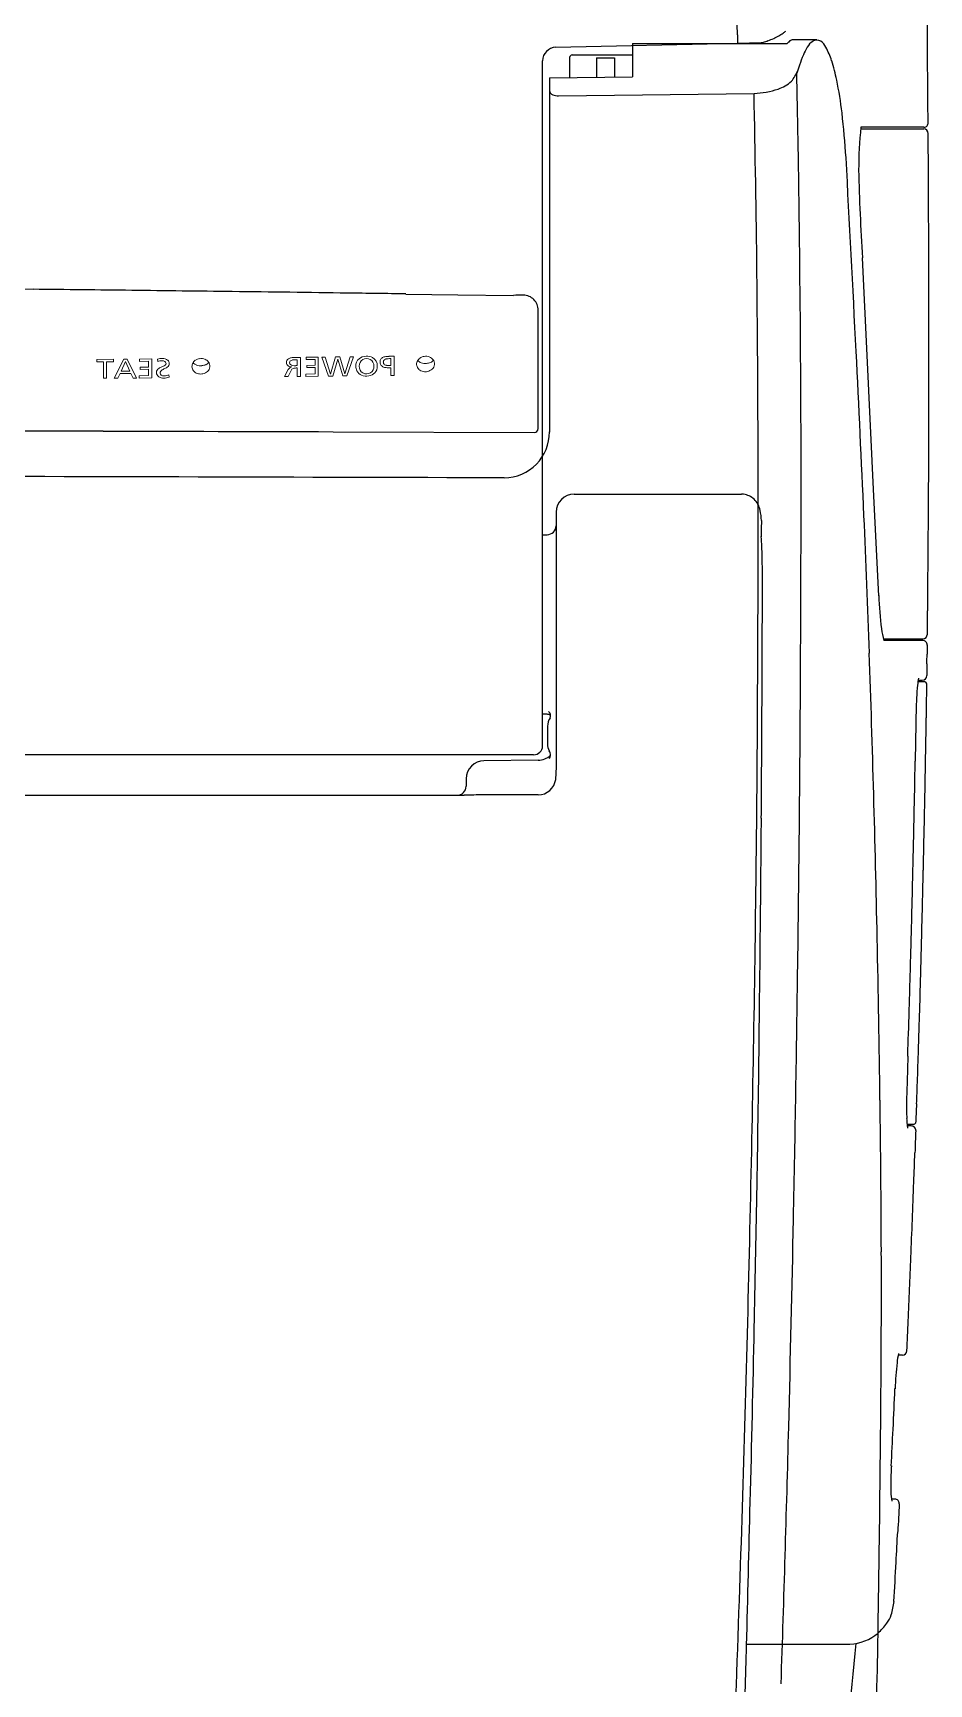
# Model space of a CAD drawing. Header units: centimetres. Extents: x -586 to 10005, y 1793 to 5385.
# Drawn here: x -499.55 to -489.58, y 3939.05 to 3957.41 of the extents above; entities that cross this region are included whole.
import ezdxf

# ---------------------------------------------------------------- set-up
doc = ezdxf.new("R2010")
doc.units = ezdxf.units.CM
doc.header["$MEASUREMENT"] = 0
doc.layers.add('Furnitures', color=7, linetype='Continuous')
doc.layers.add('Toilets_Details', color=8, linetype='Continuous')

msp = doc.modelspace()

# ---------------------------------------------------------------- linework, layer by layer
at = {"layer": 'Furnitures'}
for centre, radius, start, end in [((-869.309, 3954.015), 379.723, 0.47092, 0.84607), ((-1021.138, 3941.821), 529.655, 1.68442, 1.88771), ((-491.451, 3957.403), 0.0984, 271.2871, 286.3512), ((-492.789, 3961.27), 4.19, 289.022, 289.7304), ((-491.642, 3958.091), 0.811, 289.2598, 294.1215), ((-491.533, 3957.846), 0.543, 294.2085, 300.9323), ((-491.791, 3958.259), 1.03, 301.4654, 304.5828), ((-490.628, 3956.786), 0.736, 134.4862, 136.2318), ((-491.049, 3957.217), 0.133, 124.9148, 135.158), ((-491.096, 3957.288), 0.0477, 101.7104, 127.906), ((-491.098, 3957.288), 0.0473, 75.568, 99.6633), ((-490.773, 3957.163), 0.187, 123.7651, 151.3493), ((-490.832, 3957.254), 0.079, 54.9, 124.6042), ((-490.896, 3957.168), 0.187, 26.92, 53.9868), ((-493.73, 3957.102), 0.15, 91.2461, 180.0148), ((-493.55, 3957.137), 0.03, 90, 180), ((-489.213, 3956.425), 1.917, 157.2373, 160.8929), ((-490.522, 3956.988), 0.492, 147.4759, 158.7197), ((-491.511, 3956.827), 0.889, 18.1011, 28.5717), ((-492.86, 3956.417), 2.299, 11.8023, 17.3487), ((-1691.638, 3946.907), 1202.082, 0.45318, 0.487541), ((-491.485, 3957.172), 0.476, 321.252, 338.2137), ((-699.213, 3952.461), 208.208, 1.13464, 1.23923), ((-493.761, 3956.773), 0.0441, 185.1576, 223.2047), ((-493.731, 3956.809), 0.0914, 226.8246, 246.5777), ((-493.706, 3956.875), 0.162, 247.8064, 271.0647), ((-491.56, 3957.697), 0.958, 271.8516, 288.289), ((-742.743, 3951.643), 251.266, 0.70811, 1.16229), ((-491.413, 3957.213), 0.452, 289.8986, 311.4161), ((-495.548, 3955.903), 5.036, 7.0788, 11.2785), ((-696.469, 3952.523), 205.463, 1.07675, 1.13254), ((-503.284, 3955.134), 12.809, 3.985, 6.2283), ((-694.406, 3952.562), 203.4, 0.87356, 1.07665), ((-485.738, 3955.871), 4.628, 173.8794, 179.8178), ((-489.642, 3956.294), 0.05, 0.3619, 89.8869), ((-489.639, 3956.411), 0.0465, 269.581, 4.7368), ((-892.276, 3953.7), 402.692, 0.29451, 0.36918), ((-1378.468, 3908.539), 889.231, 2.921921, 3.06106), ((-463.129, 3956.571), 27.246, 181.4413, 183.4951), ((-785.219, 3951.692), 294.216, 0.33059, 0.77347), ((-895.006, 3953.682), 405.422, 0.1318, 0.29503), ((-717.824, 3952.236), 226.341, 0.05603, 0.636), ((-513.031, 2712.828), 1241.805, 89.377808, 89.464528), ((-513.86, 2634.549), 1320.089, 89.331085, 89.378703), ((-511.812, 2810.727), 1143.899, 89.274604, 89.330653), ((-511.527, 2835.456), 1119.169, 89.207623, 89.273169), ((-521.078, 2134.268), 1820.422, 89.191767, 89.212232), ((-889.315, 3953.701), 399.731, 0.02706, 0.13093), ((-494.13, 3953.912), 0.584, 86.509, 97.2283), ((-494.095, 3954.329), 0.166, 359.5125, 89.5702), ((-783.435, 3939.111), 293.413, 2.52577, 2.88286), ((-777.635, 3953.751), 288.051, 359.84151, 0.02765), ((-814.295, 3952.323), 323.289, 359.67286, 0.18899), ((-511.91, -1300.643), 5253.64, 89.856636, 89.890026), ((-514.618, -2321.593), 6274.593, 89.8319137, 89.8552393), ((-494.309, 3952.967), 0.504, 270.4409, 0.7229), ((-493.974, 3953.012), 0.045, 270.2781, 358.1255), ((-731.553, 3953.682), 241.969, 359.64967, 359.82759), ((-520.502, -5017.514), 8970.015, 89.8326715, 89.8761747), ((-840.896, 3952.129), 349.413, 359.60019, 0.05383), ((-493.53, 3952.082), 0.2, 89.9415, 179.8749), ((-491.655, 3952.158), 0.124, 85.1545, 96.59), ((-491.678, 3952.066), 0.218, 46.7778, 81.1248), ((-491.686, 3952.061), 0.228, 10.2624, 46.2754), ((-730.078, 3953.675), 240.494, 359.51133, 359.64927), ((-493.83, 3951.931), 0.1, 270.3958, 0), ((-491.988, 3951.977), 0.541, 1.3796, 13.271), ((-678.52, 3943.864), 188.391, 2.0225, 2.48751), ((-490.299, 3951.862), 1.151, 178.2411, 182.6675), ((-496.952, 3951.448), 5.515, 1.4373, 3.751), ((-512.399, 3951.222), 20.964, 0.1639, 0.9959), ((-732.266, 3953.693), 242.682, 359.44032, 359.51149), ((-928.287, 3952.029), 436.852, 359.81868, 359.90202), ((-735.417, 3953.723), 245.834, 359.3617, 359.44044), ((-484.538, 3951.415), 5.611, 182.6781, 186.4526), ((-739.995, 3953.773), 250.412, 359.3022, 359.36193), ((-962.718, 3952.154), 471.283, 359.68248, 359.81663), ((-489.193, 3950.918), 0.93, 188.2644, 196.4518), ((-489.653, 3950.604), 0.0499, 359.1205, 90.0184), ((-489.652, 3950.724), 0.05, 270.1363, 359.2911), ((-899.317, 3952.474), 408.311, 359.23744, 359.71976), ((-691.639, 3943.408), 201.517, 1.57369, 2.02064), ((-689.495, 3953.117), 199.907, 359.2192, 359.25054), ((-398.858, 3949.159), 90.757, 179.22091, 179.30279), ((-486.582, 3949.837), 3.145, 174.1464, 179.3699), ((-489.199, 3950.115), 0.514, 166.3498, 175.2995), ((-489.658, 3950.264), 0.05, 270.1796, 359.1961), ((-489.63, 3950.174), 0.0204, 11.3627, 90.2038), ((-762.961, 3954.163), 273.383, 359.08414, 359.15563), ((-489.682, 3950.161), 0.0739, 357.157, 13.2887), ((-490.043, 3950.144), 0.435, 358.7107, 1.7768), ((-493.831, 3949.729), 0.104, 68.3846, 89.129), ((-493.675, 3949.702), 0.15, 144.1501, 180.4052), ((-493.85, 3949.817), 0.0594, 332.7834, 51.1914), ((-345.942, 3947.086), 143.812, 178.89032, 179.11347), ((-732.891, 3953.696), 243.309, 358.99331, 359.08073), ((-840.874, 3952.121), 349.392, 359.34193, 359.60153), ((-977.511, 3952.23), 486.076, 359.58129, 359.68328), ((-493.98, 3949.482), 0.1, 270.152, 359.8062), ((-493.93, 3949.522), 0.2, 270.6648, 312.7844), ((-493.672, 3949.502), 0.153, 180.1397, 209.1794), ((-494.022, 3949.328), 0.238, 19.0519, 24.835), ((-493.871, 3949.381), 0.0784, 328.1852, 18.0615), ((-733.15, 3953.701), 243.568, 358.85931, 358.99332), ((-494.529, 3949.115), 0.201, 90.8292, 179.8804), ((-753.005, 3954.103), 263.312, 358.79236, 358.95735), ((-494.83, 3949.032), 0.1, 270.0004, 0.3312), ((-493.929, 3949.133), 0.196, 269.6568, 352.7234), ((-494.48, 3941.742), 7.195, 90.4544, 92.1722), ((-720.685, 3942.575), 230.575, 1.18523, 1.58236), ((-733.528, 3953.708), 243.946, 358.68277, 358.85934), ((-948.269, 3952.004), 456.834, 359.43912, 359.58272), ((-707.972, 3953.176), 218.269, 358.62565, 358.78649), ((-848.349, 3952.243), 356.868, 358.69183, 359.33603), ((-733.956, 3953.718), 244.374, 358.52822, 358.68282), ((-684.765, 3952.632), 195.056, 358.52476, 358.62176), ((-920.071, 3951.718), 428.634, 359.26089, 359.44049), ((-702.338, 3953.084), 212.635, 358.45582, 358.52493), ((-735.758, 3942.222), 245.652, 0.77426, 1.19484), ((-733.958, 3953.93), 244.266, 358.40415, 358.45734), ((-734.33, 3953.727), 244.749, 358.3948, 358.52826), ((-903.161, 3952.545), 412.155, 358.84254, 359.23472), ((-777.93, 3955.149), 288.255, 358.34554, 358.4053), ((-857.066, 3957.422), 367.424, 358.2998, 358.34759), ((-734.645, 3953.736), 245.064, 358.29127, 358.39482), ((-987.974, 3961.289), 498.389, 358.27264, 358.30195), ((-734.883, 3953.743), 245.302, 358.21611, 358.29129), ((-1207.325, 3967.885), 717.838, 358.255406, 358.274114), ((-886.417, 3951.271), 394.978, 359.01564, 359.26272), ((-735.087, 3953.749), 245.506, 358.12947, 358.21612), ((-735.282, 3953.756), 245.7, 358.0741, 358.12948), ((-669.057, 3943.194), 178.945, 0.21145, 0.75159), ((-480.904, 3945.362), 8.931, 178.2406, 178.9673), ((-487.148, 3945.483), 2.686, 179.1534, 181.2403), ((-487.221, 3945.441), 2.612, 180.3523, 182.3035), ((-488.529, 3945.387), 1.304, 182.2237, 184.5253), ((-489.986, 3945.336), 0.26, 354.8347, 358.6618), ((-489.323, 3945.326), 0.507, 184.8236, 190.9601), ((-489.781, 3945.204), 0.05, 358.0099, 90.1881), ((-489.75, 3945.295), 0.0205, 270.3898, 331.6505), ((-466.102, 3944.236), 23.649, 177.6572, 178.2565), ((-489.758, 3945.299), 0.0299, 332.3092, 354.4418), ((-490.031, 3945.335), 0.305, 352.6147, 355.7932), ((-731.027, 3953.584), 241.441, 357.8739, 357.95185), ((-737.389, 3953.814), 247.807, 357.6827, 357.87545), ((-869.41, 3950.991), 377.968, 358.79039, 359.01381), ((-890.161, 3952.27), 399.152, 358.5117, 358.84425), ((-850.792, 3952.278), 359.311, 358.03815, 358.69519), ((-635.2, 3943.379), 145.087, 359.63607, 0.18772), ((-719.496, 3953.1), 229.9, 357.50392, 357.68018), ((-1084.051, 3955.665), 592.66, 358.588655, 358.776672), ((-1675.328, 3994.839), 1186.643, 357.484231, 357.500442), ((-489.879, 3942.754), 0.05, 270, 357.4346), ((-486.856, 3942.237), 3.106, 172.8951, 175.5311), ((-488.797, 3942.486), 1.15, 168.1659, 173.2719), ((-671.783, 3943.586), 181.67, 359.40922, 359.64401), ((-482.168, 3941.941), 7.803, 176.0485, 177.1295), ((-754.602, 3954.523), 264.921, 357.26502, 357.36247), ((-885.968, 3952.159), 394.958, 358.09757, 358.5121), ((-771.176, 3955.35), 281.515, 357.17423, 357.2578), ((-735.692, 3944.204), 245.582, 359.23786, 359.41877), ((-479.141, 3940.988), 10.872, 177.4469, 177.9711), ((-486.561, 3941.277), 3.447, 178.4197, 180.2), ((-487.279, 3941.244), 2.729, 179.5605, 181.2099), ((-489.332, 3941.187), 0.675, 180.0418, 189.2089), ((-489.964, 3941.054), 0.05, 357.0378, 90.2521), ((-2256.412, 3984.469), 1765.374, 358.539566, 358.591261), ((-870.837, 3945.933), 380.739, 359.13775, 359.24826), ((-430.923, 3937.789), 59.081, 176.83391, 177.1354), ((-691.675, 3951.434), 202.027, 356.86954, 356.96598), ((-870.746, 3961.214), 381.365, 356.80581, 356.8716), ((-1383.504, 3953.51), 893.462, 359.088895, 359.146662), ((-856.753, 3952.503), 365.276, 357.35844, 358.03483), ((-490.386, 3939.954), 0.407, 325.4253, 339.9998), ((-490.698, 3940.036), 0.729, 342.3994, 354.3963), ((-490.739, 3940.24), 0.86, 313.167, 323.1234), ((-717.621, 3946.061), 226.106, 358.06962, 358.33098), ((-423.315, 3933.016), 67.396, 174.48086, 176.03146), ((-490.482, 3940.004), 0.513, 272.0236, 310.2628), ((-584.987, 3941.501), 94.857, 357.73572, 358.67217)]:
    msp.add_arc(centre, radius, start, end, dxfattribs=at)
at = {"layer": 'Furnitures', "lineweight": 0}
for centre, radius, start, end in [((-498.104, 3953.593), 0.199, 91.5716, 106.8533), ((-498.114, 3953.622), 0.17, 76.7922, 88.4419), ((-498.097, 3953.714), 0.0759, 50.7841, 73.558), ((-498.081, 3953.734), 0.0504, 359.9852, 49.8958), ((-497.688, 3953.694), 0.0936, 124.927, 155.4986), ((-497.678, 3953.678), 0.112, 98.4949, 124.3734), ((-497.677, 3953.679), 0.111, 66.9214, 98.9726), ((-497.669, 3953.696), 0.0925, 40.0392, 67.8047), ((-496.653, 3953.743), 0.0759, 160.9439, 177.5629), ((-496.685, 3953.75), 0.0441, 119.891, 156.3106), ((-496.657, 3953.699), 0.102, 100.0314, 119.0883), ((-496.652, 3953.72), 0.0546, 101.3765, 126.8862), ((-496.622, 3953.431), 0.372, 91.7666, 98.1576), ((-496.621, 3953.482), 0.295, 90.6735, 98.1331), ((-495.847, 3953.707), 0.11, 132.4948, 180.8737), ((-495.845, 3953.697), 0.118, 89.3125, 129.9439), ((-495.837, 3953.71), 0.0812, 357.7352, 184.0124), ((-495.837, 3953.667), 0.149, 63.0795, 92.4642), ((-495.822, 3953.71), 0.104, 357.996, 59.9692), ((-495.589, 3953.747), 0.0981, 166.2797, 178.5251), ((-495.637, 3953.756), 0.0497, 128.8521, 163.7974), ((-495.618, 3953.728), 0.084, 102.1455, 126.493), ((-495.622, 3953.753), 0.0288, 119.6572, 153.9886), ((-495.609, 3953.732), 0.0544, 105.6838, 121.042), ((-495.589, 3953.588), 0.226, 89.6972, 101.9019), ((-495.598, 3953.693), 0.0947, 98.1955, 105.7193), ((-495.586, 3953.614), 0.175, 89.3822, 98.2718), ((-495.189, 3953.719), 0.0936, 124.927, 155.4986), ((-495.203, 3953.824), 0.0848, 219.9261, 252.5271), ((-495.18, 3953.703), 0.112, 98.4949, 124.3734), ((-495.179, 3953.705), 0.111, 66.9214, 98.9726), ((-495.17, 3953.721), 0.0925, 40.0392, 67.8047), ((-495.152, 3953.817), 0.0752, 290.7145, 322.1887), ((-495.157, 3953.73), 0.0761, 355.2148, 41.0775), ((-498.122, 3953.635), 0.0519, 119.5096, 180.8255), ((-498.116, 3953.636), 0.0579, 181.3864, 237.7137), ((-498.105, 3953.623), 0.143, 92.4714, 111.2818), ((-498.068, 3953.563), 0.142, 108.765, 124.2852), ((-498.093, 3953.682), 0.11, 240.3437, 271.3523), ((-498.104, 3953.632), 0.0287, 139.6001, 189.834), ((-498.106, 3953.627), 0.0255, 181.014, 233.1816), ((-498.007, 3953.516), 0.179, 117.7546, 131.2818), ((-498.093, 3953.644), 0.0468, 232.9757, 277.1159), ((-498.151, 3953.812), 0.121, 288.1526, 306.9438), ((-498.108, 3953.713), 0.0526, 60.4301, 94.0506), ((-498.134, 3953.807), 0.139, 288.0172, 305.4357), ((-498.094, 3953.741), 0.143, 272.5798, 293.6695), ((-498.092, 3953.737), 0.0242, 0.7809, 65.661), ((-498.093, 3953.737), 0.0256, 304.8031, 2.027), ((-498.079, 3953.734), 0.0484, 302.9277, 0.3538), ((-497.702, 3953.702), 0.0767, 156.692, 192.3548), ((-497.701, 3953.703), 0.0783, 192.885, 228.6486), ((-497.701, 3953.799), 0.0848, 219.9261, 252.5271), ((-497.688, 3953.715), 0.0957, 227.4673, 259.7708), ((-497.68, 3953.848), 0.139, 250.2148, 275.2386), ((-497.68, 3953.735), 0.117, 257.5551, 280.6298), ((-497.684, 3953.866), 0.156, 276.124, 292.6305), ((-497.678, 3953.725), 0.107, 280.8639, 312.3444), ((-497.65, 3953.792), 0.0752, 290.7145, 322.1887), ((-497.664, 3953.708), 0.0849, 312.811, 353.5521), ((-497.655, 3953.705), 0.0761, 355.2148, 41.0775), ((-496.665, 3953.749), 0.0644, 182.8052, 199.0887), ((-496.687, 3953.745), 0.0425, 204.5005, 230.1821), ((-496.675, 3953.76), 0.0615, 230.5518, 251.2231), ((-496.611, 3953.61), 0.112, 138.5025, 149.4115), ((-496.657, 3953.809), 0.114, 250.3323, 261.5248), ((-496.661, 3953.649), 0.0488, 104.8488, 134.4728), ((-496.668, 3953.746), 0.0254, 133.7875, 184.4351), ((-496.665, 3953.744), 0.0283, 180.6401, 228.4459), ((-496.654, 3953.759), 0.0465, 230.9771, 267.5129), ((-496.584, 3953.611), 0.102, 144.1994, 152.7987), ((-496.64, 3953.649), 0.0346, 115.33, 140.7528), ((-496.63, 3953.884), 0.174, 261.346, 271.6937), ((-496.634, 3953.634), 0.0498, 93.5256, 113.9978), ((-496.615, 3953.426), 0.259, 90.8339, 95.0182), ((-495.768, 3953.718), 0.189, 183.8638, 200.4583), ((-495.86, 3953.694), 0.0944, 206.3827, 249.1081), ((-495.837, 3953.7), 0.0813, 177.1391, 4.6086), ((-495.839, 3953.754), 0.159, 249.6305, 279.3317), ((-495.826, 3953.708), 0.111, 276.5869, 315.954), ((-495.82, 3953.701), 0.102, 316.465, 2.784), ((-495.62, 3953.749), 0.0674, 179.7322, 199.1155), ((-495.635, 3953.746), 0.0518, 201.2191, 233.7173), ((-495.613, 3953.784), 0.0958, 236.7384, 260.5054), ((-495.622, 3953.754), 0.0289, 155.2146, 173.014), ((-495.577, 3953.747), 0.074, 171.6335, 177.7046), ((-495.577, 3953.753), 0.074, 182.2954, 188.3665), ((-495.622, 3953.745), 0.0289, 186.986, 204.7854), ((-495.622, 3953.746), 0.0288, 206.0114, 240.3428), ((-495.611, 3953.767), 0.0528, 240.6412, 263.1834), ((-495.582, 3954.039), 0.352, 262.3711, 269.121), ((-495.592, 3953.863), 0.151, 260.5353, 272.9567), ((-495.204, 3953.727), 0.0767, 156.692, 192.3548), ((-495.203, 3953.729), 0.0783, 192.885, 228.6486), ((-495.19, 3953.74), 0.0957, 227.4673, 259.7708), ((-495.182, 3953.874), 0.139, 250.2148, 275.2386), ((-495.181, 3953.76), 0.117, 257.5551, 280.6298), ((-495.186, 3953.891), 0.156, 276.124, 292.6305), ((-495.18, 3953.751), 0.107, 280.8639, 312.3444), ((-495.166, 3953.734), 0.0849, 312.811, 353.5521), ((-498.091, 3953.754), 0.182, 270.2038, 288.638)]:
    msp.add_arc(centre, radius, start, end, dxfattribs=at)
at = {"layer": 'Toilets_Details'}
for p, q in [((-493.734, 3957.252), (-491.712, 3957.298)), ((-492.88, 3957.295), (-492.88, 3956.923)), ((-492.88, 3957.295), (-491.159, 3957.295)), ((-491.712, 3957.39), (-491.712, 3957.295)), ((-491.712, 3957.298), (-491.448, 3957.304)), ((-490.832, 3957.334), (-491.086, 3957.334)), ((-493.88, 3952.702), (-493.88, 3957.102)), ((-493.58, 3957.137), (-493.58, 3956.914)), ((-493.55, 3957.167), (-492.88, 3957.167)), ((-493.28, 3957.134), (-493.28, 3956.918)), ((-493.28, 3957.134), (-493.08, 3957.134)), ((-493.08, 3957.134), (-493.08, 3956.92)), ((-493.805, 3956.912), (-492.88, 3956.923)), ((-493.805, 3956.912), (-493.805, 3952.973)), ((-491.024, 3957.053), (-491.053, 3956.964)), ((-493.703, 3956.713), (-491.529, 3956.74)), ((-490.342, 3956.344), (-489.642, 3956.344)), ((-489.64, 3956.364), (-490.34, 3956.364)), ((-490.272, 3953.823), (-490.324, 3954.91)), ((-495.4, 3954.508), (-494.824, 3954.5)), ((-494.824, 3954.5), (-494.203, 3954.491)), ((-493.929, 3953.01), (-493.929, 3954.327)), ((-490.196, 3952.261), (-490.272, 3953.823)), ((-496.21, 3952.974), (-493.974, 3952.967)), ((-493.88, 3952.417), (-493.88, 3952.702)), ((-493.88, 3951.746), (-493.88, 3952.417)), ((-493.53, 3952.282), (-491.669, 3952.282)), ((-490.143, 3951.152), (-490.196, 3952.261)), ((-493.73, 3952.082), (-493.73, 3950.506)), ((-491.447, 3951.99), (-491.45, 3951.897)), ((-493.88, 3951.831), (-493.83, 3951.831)), ((-493.88, 3951.106), (-493.88, 3951.746)), ((-493.88, 3949.482), (-493.88, 3951.106)), ((-490.091, 3950.674), (-489.652, 3950.674)), ((-489.653, 3950.654), (-490.085, 3950.654)), ((-493.73, 3950.506), (-493.73, 3949.248)), ((-489.603, 3950.604), (-489.605, 3950.503)), ((-489.63, 3950.194), (-489.706, 3950.194)), ((-489.703, 3950.214), (-489.658, 3950.214)), ((-489.608, 3950.264), (-489.608, 3950.264)), ((-493.829, 3949.833), (-493.88, 3949.833)), ((-493.825, 3949.701), (-493.825, 3949.502)), ((-493.98, 3949.382), (-529.981, 3949.382)), ((-493.928, 3949.322), (-494.532, 3949.316)), ((-493.73, 3949.248), (-493.735, 3949.108)), ((-494.73, 3949.115), (-494.73, 3949.033)), ((-511.98, 3948.932), (-494.752, 3948.932)), ((-493.93, 3948.937), (-494.537, 3948.937)), ((-489.823, 3945.882), (-489.827, 3945.755)), ((-489.819, 3946.031), (-489.823, 3945.882)), ((-489.827, 3945.755), (-489.831, 3945.636)), ((-489.726, 3945.33), (-489.72, 3945.499)), ((-489.827, 3945.274), (-489.75, 3945.274)), ((-489.782, 3945.254), (-489.825, 3945.254)), ((-489.731, 3945.203), (-489.732, 3945.203)), ((-489.879, 3942.704), (-489.925, 3942.704)), ((-489.964, 3941.104), (-490.002, 3941.104)), ((-491.611, 3939.491), (-490.464, 3939.491))]:
    msp.add_line(p, q, dxfattribs=at)
at = {"layer": 'Toilets_Details', "lineweight": 0}
for p, q in [((-498.651, 3953.782), (-498.838, 3953.781)), ((-498.838, 3953.781), (-498.838, 3953.754)), ((-498.651, 3953.782), (-498.651, 3953.755)), ((-498.535, 3953.784), (-498.642, 3953.571)), ((-498.499, 3953.784), (-498.535, 3953.784)), ((-498.394, 3953.573), (-498.499, 3953.784)), ((-498.225, 3953.786), (-498.362, 3953.785)), ((-498.362, 3953.785), (-498.362, 3953.759)), ((-498.225, 3953.786), (-498.225, 3953.575)), ((-498.162, 3953.783), (-498.157, 3953.756)), ((-496.634, 3953.803), (-496.572, 3953.803)), ((-496.625, 3953.777), (-496.608, 3953.777)), ((-496.608, 3953.711), (-496.608, 3953.777)), ((-496.572, 3953.803), (-496.572, 3953.591)), ((-496.374, 3953.806), (-496.51, 3953.804)), ((-496.51, 3953.804), (-496.51, 3953.778)), ((-496.51, 3953.778), (-496.409, 3953.779)), ((-496.409, 3953.779), (-496.409, 3953.715)), ((-496.374, 3953.593), (-496.374, 3953.806)), ((-496.298, 3953.806), (-496.335, 3953.806)), ((-496.335, 3953.806), (-496.259, 3953.595)), ((-496.238, 3953.617), (-496.298, 3953.806)), ((-496.184, 3953.808), (-496.238, 3953.617)), ((-496.214, 3953.595), (-496.157, 3953.785)), ((-496.133, 3953.808), (-496.184, 3953.808)), ((-496.157, 3953.785), (-496.102, 3953.596)), ((-496.079, 3953.62), (-496.133, 3953.808)), ((-496.02, 3953.81), (-496.079, 3953.62)), ((-496.056, 3953.597), (-495.981, 3953.81)), ((-495.981, 3953.81), (-496.02, 3953.81)), ((-495.531, 3953.815), (-495.588, 3953.815)), ((-495.584, 3953.789), (-495.567, 3953.789)), ((-495.567, 3953.789), (-495.567, 3953.713)), ((-495.531, 3953.815), (-495.531, 3953.603)), ((-498.838, 3953.754), (-498.764, 3953.755)), ((-498.764, 3953.57), (-498.764, 3953.755)), ((-498.728, 3953.755), (-498.651, 3953.755)), ((-498.728, 3953.755), (-498.728, 3953.57)), ((-498.577, 3953.624), (-498.602, 3953.571)), ((-498.577, 3953.624), (-498.457, 3953.625)), ((-498.516, 3953.758), (-498.565, 3953.649)), ((-498.468, 3953.65), (-498.565, 3953.649)), ((-498.516, 3953.758), (-498.516, 3953.758)), ((-498.516, 3953.758), (-498.468, 3953.65)), ((-498.457, 3953.625), (-498.432, 3953.573)), ((-498.261, 3953.6), (-498.365, 3953.599)), ((-498.365, 3953.573), (-498.365, 3953.599)), ((-498.362, 3953.759), (-498.261, 3953.76)), ((-498.261, 3953.696), (-498.355, 3953.695)), ((-498.355, 3953.695), (-498.355, 3953.67)), ((-498.355, 3953.67), (-498.261, 3953.671)), ((-498.261, 3953.696), (-498.261, 3953.76)), ((-498.261, 3953.671), (-498.261, 3953.6)), ((-498.037, 3953.61), (-498.033, 3953.582)), ((-496.708, 3953.667), (-496.749, 3953.589)), ((-496.709, 3953.59), (-496.749, 3953.589)), ((-496.675, 3953.658), (-496.709, 3953.59)), ((-496.673, 3953.697), (-496.673, 3953.696)), ((-496.608, 3953.711), (-496.625, 3953.711)), ((-496.618, 3953.685), (-496.608, 3953.685)), ((-496.608, 3953.591), (-496.608, 3953.685)), ((-496.608, 3953.591), (-496.572, 3953.591)), ((-496.409, 3953.619), (-496.513, 3953.618)), ((-496.513, 3953.618), (-496.513, 3953.592)), ((-496.513, 3953.592), (-496.374, 3953.593)), ((-496.409, 3953.715), (-496.503, 3953.714)), ((-496.503, 3953.714), (-496.503, 3953.689)), ((-496.503, 3953.689), (-496.409, 3953.69)), ((-496.409, 3953.69), (-496.409, 3953.619)), ((-496.214, 3953.595), (-496.259, 3953.595)), ((-496.056, 3953.597), (-496.102, 3953.596)), ((-495.567, 3953.687), (-495.588, 3953.687)), ((-495.584, 3953.713), (-495.567, 3953.713)), ((-495.567, 3953.687), (-495.567, 3953.602)), ((-495.531, 3953.603), (-495.567, 3953.602)), ((-498.728, 3953.57), (-498.764, 3953.57)), ((-498.602, 3953.571), (-498.642, 3953.571)), ((-498.432, 3953.573), (-498.394, 3953.573)), ((-498.365, 3953.573), (-498.225, 3953.575))]:
    msp.add_line(p, q, dxfattribs=at)
at = {"layer": 'Toilets_Details'}
for centre, radius, start, end in [((-869.309, 3954.015), 379.723, 0.47092, 0.84607), ((-1021.138, 3941.821), 529.655, 1.68442, 1.88771), ((-491.451, 3957.403), 0.0984, 271.2871, 286.3512), ((-492.789, 3961.27), 4.19, 289.022, 289.7304), ((-491.642, 3958.091), 0.811, 289.2598, 294.1215), ((-491.533, 3957.846), 0.543, 294.2085, 300.9323), ((-491.791, 3958.259), 1.03, 301.4654, 304.5828), ((-491.497, 3957.834), 0.513, 304.4453, 308.6461), ((-490.628, 3956.786), 0.736, 134.4862, 136.2318), ((-491.049, 3957.217), 0.133, 124.9148, 135.158), ((-491.096, 3957.288), 0.0477, 101.7104, 127.906), ((-491.098, 3957.288), 0.0473, 75.568, 99.6633), ((-490.773, 3957.163), 0.187, 123.7651, 151.3493), ((-490.832, 3957.254), 0.079, 54.9, 124.6042), ((-490.896, 3957.168), 0.187, 26.92, 53.9868), ((-493.73, 3957.102), 0.15, 91.2461, 180.0148), ((-493.55, 3957.137), 0.03, 90, 180), ((-489.213, 3956.425), 1.917, 157.2373, 160.8929), ((-490.522, 3956.988), 0.492, 147.4759, 158.7197), ((-491.511, 3956.827), 0.889, 18.1011, 28.5717), ((-492.86, 3956.417), 2.299, 11.8023, 17.3487), ((-1691.638, 3946.907), 1202.082, 0.45318, 0.487541), ((-491.485, 3957.172), 0.476, 321.252, 338.2137), ((-699.213, 3952.461), 208.208, 1.13464, 1.23923), ((-493.761, 3956.773), 0.0441, 185.1576, 223.2047), ((-493.731, 3956.809), 0.0914, 226.8246, 246.5777), ((-493.706, 3956.875), 0.162, 247.8064, 271.0647), ((-491.56, 3957.697), 0.958, 271.8516, 288.289), ((-742.743, 3951.643), 251.266, 0.70811, 1.16229), ((-491.413, 3957.213), 0.452, 289.8986, 311.4161), ((-495.548, 3955.903), 5.036, 7.0788, 11.2785), ((-696.469, 3952.523), 205.463, 1.07675, 1.13254), ((-503.284, 3955.134), 12.809, 3.985, 6.2283), ((-694.406, 3952.562), 203.4, 0.87356, 1.07665), ((-485.738, 3955.871), 4.628, 173.8794, 179.8178), ((-489.642, 3956.294), 0.05, 0.3619, 89.8869), ((-489.639, 3956.411), 0.0465, 269.581, 4.7368), ((-892.276, 3953.7), 402.692, 0.29451, 0.36918), ((-1378.468, 3908.539), 889.231, 2.921921, 3.06106), ((-463.129, 3956.571), 27.246, 181.4413, 183.4951), ((-785.219, 3951.692), 294.216, 0.33059, 0.77347), ((-895.006, 3953.682), 405.422, 0.1318, 0.29503), ((-717.824, 3952.236), 226.341, 0.05603, 0.636), ((-513.86, 2634.549), 1320.089, 89.331085, 89.378703), ((-511.812, 2810.727), 1143.899, 89.274604, 89.330653), ((-511.527, 2835.456), 1119.169, 89.207623, 89.273169), ((-521.078, 2134.268), 1820.422, 89.191767, 89.212232), ((-889.315, 3953.701), 399.731, 0.02706, 0.13093), ((-494.13, 3953.912), 0.584, 86.509, 97.2283), ((-494.095, 3954.329), 0.166, 359.5125, 89.5702), ((-783.435, 3939.111), 293.413, 2.52577, 2.88286), ((-777.635, 3953.751), 288.051, 359.84151, 0.02765), ((-814.295, 3952.323), 323.289, 359.67286, 0.18899), ((-511.91, -1300.643), 5253.64, 89.856636, 89.890026), ((-514.618, -2321.593), 6274.593, 89.8319137, 89.8552393), ((-494.309, 3952.967), 0.504, 270.4409, 0.7229), ((-493.974, 3953.012), 0.045, 270.2781, 358.1255), ((-731.553, 3953.682), 241.969, 359.64967, 359.82759), ((-520.502, -5017.514), 8970.015, 89.8326715, 89.8761747), ((-840.896, 3952.129), 349.413, 359.60019, 0.05383), ((-493.53, 3952.082), 0.2, 89.9415, 179.8749), ((-491.655, 3952.158), 0.124, 85.1545, 96.59), ((-491.678, 3952.066), 0.218, 46.7778, 81.1248), ((-491.686, 3952.061), 0.228, 10.2624, 46.2754), ((-730.078, 3953.675), 240.494, 359.51133, 359.64927), ((-493.83, 3951.931), 0.1, 270.3958, 0), ((-491.988, 3951.977), 0.541, 1.3796, 13.271), ((-678.52, 3943.864), 188.391, 2.0225, 2.48751), ((-490.299, 3951.862), 1.151, 178.2411, 182.6675), ((-496.952, 3951.448), 5.515, 1.4373, 3.751), ((-512.399, 3951.222), 20.964, 0.1639, 0.9959), ((-732.266, 3953.693), 242.682, 359.44032, 359.51149), ((-928.287, 3952.029), 436.852, 359.81868, 359.90202), ((-735.417, 3953.723), 245.834, 359.3617, 359.44044), ((-484.538, 3951.415), 5.611, 182.6781, 186.4526), ((-739.995, 3953.773), 250.412, 359.3022, 359.36193), ((-962.718, 3952.154), 471.283, 359.68248, 359.81663), ((-489.193, 3950.918), 0.93, 188.2644, 196.4518), ((-489.653, 3950.604), 0.0499, 359.1205, 90.0184), ((-489.652, 3950.724), 0.05, 270.1363, 359.2911), ((-899.317, 3952.474), 408.311, 359.23744, 359.71976), ((-691.639, 3943.408), 201.517, 1.57369, 2.02064), ((-689.495, 3953.117), 199.907, 359.2192, 359.25054), ((-398.858, 3949.159), 90.757, 179.22091, 179.30279), ((-486.582, 3949.837), 3.145, 174.1464, 179.3699), ((-489.199, 3950.115), 0.514, 166.3498, 175.2995), ((-489.658, 3950.264), 0.05, 270.1796, 359.1961), ((-489.63, 3950.174), 0.0204, 11.3627, 90.2038), ((-762.961, 3954.163), 273.383, 359.08414, 359.15563), ((-489.682, 3950.161), 0.0739, 357.157, 13.2887), ((-490.043, 3950.144), 0.435, 358.7107, 1.7768), ((-493.831, 3949.729), 0.104, 68.3846, 89.129), ((-493.675, 3949.702), 0.15, 144.1501, 180.4052), ((-493.85, 3949.817), 0.0594, 332.7834, 51.1914), ((-345.942, 3947.086), 143.812, 178.89032, 179.11347), ((-732.891, 3953.696), 243.309, 358.99331, 359.08073), ((-840.874, 3952.121), 349.392, 359.34193, 359.60153), ((-977.511, 3952.23), 486.076, 359.58129, 359.68328), ((-493.98, 3949.482), 0.1, 270.152, 359.8062), ((-493.93, 3949.522), 0.2, 270.6648, 312.7844), ((-493.672, 3949.502), 0.153, 180.1397, 209.1794), ((-494.022, 3949.328), 0.238, 19.0519, 24.835), ((-493.871, 3949.381), 0.0784, 328.1852, 18.0615), ((-733.15, 3953.701), 243.568, 358.85931, 358.99332), ((-494.529, 3949.115), 0.201, 90.8292, 179.8804), ((-753.005, 3954.103), 263.312, 358.79236, 358.95735), ((-494.83, 3949.032), 0.1, 270.0004, 0.3312), ((-493.929, 3949.133), 0.196, 269.6568, 352.7234), ((-494.48, 3941.742), 7.195, 90.4544, 92.1722), ((-720.685, 3942.575), 230.575, 1.18523, 1.58236), ((-733.528, 3953.708), 243.946, 358.68277, 358.85934), ((-948.269, 3952.004), 456.834, 359.43912, 359.58272), ((-707.972, 3953.176), 218.269, 358.62565, 358.78649), ((-848.349, 3952.243), 356.868, 358.69183, 359.33603), ((-733.956, 3953.718), 244.374, 358.52822, 358.68282), ((-684.765, 3952.632), 195.056, 358.52476, 358.62176), ((-920.071, 3951.718), 428.634, 359.26089, 359.44049), ((-702.338, 3953.084), 212.635, 358.45582, 358.52493), ((-735.758, 3942.222), 245.652, 0.77426, 1.19484), ((-733.958, 3953.93), 244.266, 358.40415, 358.45734), ((-734.33, 3953.727), 244.749, 358.3948, 358.52826), ((-903.161, 3952.545), 412.155, 358.84254, 359.23472), ((-777.93, 3955.149), 288.255, 358.34554, 358.4053), ((-857.066, 3957.422), 367.424, 358.2998, 358.34759), ((-734.645, 3953.736), 245.064, 358.29127, 358.39482), ((-987.974, 3961.289), 498.389, 358.27264, 358.30195), ((-734.883, 3953.743), 245.302, 358.21611, 358.29129), ((-1207.325, 3967.885), 717.838, 358.255406, 358.274114), ((-886.417, 3951.271), 394.978, 359.01564, 359.26272), ((-735.087, 3953.749), 245.506, 358.12947, 358.21612), ((-735.282, 3953.756), 245.7, 358.0741, 358.12948), ((-669.057, 3943.194), 178.945, 0.21145, 0.75159), ((-480.904, 3945.362), 8.931, 178.2406, 178.9673), ((-487.148, 3945.483), 2.686, 179.1534, 181.2403), ((-487.221, 3945.441), 2.612, 180.3523, 182.3035), ((-488.529, 3945.387), 1.304, 182.2237, 184.5253), ((-489.986, 3945.336), 0.26, 354.8347, 358.6618), ((-489.323, 3945.326), 0.507, 184.8236, 190.9601), ((-489.781, 3945.204), 0.05, 358.0099, 90.1881), ((-489.75, 3945.295), 0.0205, 270.3898, 331.6505), ((-466.102, 3944.236), 23.649, 177.6572, 178.2565), ((-489.758, 3945.299), 0.0299, 332.3092, 354.4418), ((-490.031, 3945.335), 0.305, 352.6147, 355.7932), ((-731.027, 3953.584), 241.441, 357.8739, 357.95185), ((-737.389, 3953.814), 247.807, 357.6827, 357.87545), ((-869.41, 3950.991), 377.968, 358.79039, 359.01381), ((-890.161, 3952.27), 399.152, 358.5117, 358.84425), ((-850.792, 3952.278), 359.311, 358.03815, 358.69519), ((-635.2, 3943.379), 145.087, 359.63607, 0.18772), ((-719.496, 3953.1), 229.9, 357.50392, 357.68018), ((-1084.051, 3955.665), 592.66, 358.588655, 358.776672), ((-1675.328, 3994.839), 1186.643, 357.484231, 357.500442), ((-489.879, 3942.754), 0.05, 270, 357.4346), ((-486.856, 3942.237), 3.106, 172.8951, 175.5311), ((-488.797, 3942.486), 1.15, 168.1659, 173.2719), ((-671.783, 3943.586), 181.67, 359.40922, 359.64401), ((-482.168, 3941.941), 7.803, 176.0485, 177.1295), ((-754.602, 3954.523), 264.921, 357.26502, 357.36247), ((-885.968, 3952.159), 394.958, 358.09757, 358.5121), ((-771.176, 3955.35), 281.515, 357.17423, 357.2578), ((-735.692, 3944.204), 245.582, 359.23786, 359.41877), ((-479.141, 3940.988), 10.872, 177.4469, 177.9711), ((-486.561, 3941.277), 3.447, 178.4197, 180.2), ((-487.279, 3941.244), 2.729, 179.5605, 181.2099), ((-489.332, 3941.187), 0.675, 180.0418, 189.2089), ((-489.964, 3941.054), 0.05, 357.0378, 90.2521), ((-2256.412, 3984.469), 1765.374, 358.539566, 358.591261), ((-870.837, 3945.933), 380.739, 359.13775, 359.24826), ((-430.923, 3937.789), 59.081, 176.83391, 177.1354), ((-691.675, 3951.434), 202.027, 356.86954, 356.96598), ((-870.746, 3961.214), 381.365, 356.80581, 356.8716), ((-1383.504, 3953.51), 893.462, 359.088895, 359.146662), ((-856.753, 3952.503), 365.276, 357.35844, 358.03483), ((-490.386, 3939.954), 0.407, 325.4253, 339.9998), ((-490.698, 3940.036), 0.729, 342.3994, 354.3963), ((-490.739, 3940.24), 0.86, 313.167, 323.1234), ((-717.621, 3946.061), 226.106, 358.06962, 358.33098), ((-423.315, 3933.016), 67.396, 174.48086, 176.03146), ((-490.482, 3940.004), 0.513, 272.0236, 310.2628), ((-584.987, 3941.501), 94.857, 357.73572, 358.67217)]:
    msp.add_arc(centre, radius, start, end, dxfattribs=at)
at = {"layer": 'Toilets_Details', "lineweight": 0}
for centre, radius, start, end in [((-498.104, 3953.593), 0.199, 91.5716, 106.8533), ((-498.114, 3953.622), 0.17, 76.7922, 88.4419), ((-498.097, 3953.714), 0.0759, 50.7841, 73.558), ((-498.081, 3953.734), 0.0504, 359.9852, 49.8958), ((-497.688, 3953.694), 0.0936, 124.927, 155.4986), ((-497.678, 3953.678), 0.112, 98.4949, 124.3734), ((-497.677, 3953.679), 0.111, 66.9214, 98.9726), ((-497.669, 3953.696), 0.0925, 40.0392, 67.8047), ((-496.653, 3953.743), 0.0759, 160.9439, 177.5629), ((-496.685, 3953.75), 0.0441, 119.891, 156.3106), ((-496.657, 3953.699), 0.102, 100.0314, 119.0883), ((-496.652, 3953.72), 0.0546, 101.3765, 126.8862), ((-496.622, 3953.431), 0.372, 91.7666, 98.1576), ((-496.621, 3953.482), 0.295, 90.6735, 98.1331), ((-495.847, 3953.707), 0.11, 132.4948, 180.8737), ((-495.845, 3953.697), 0.118, 89.3125, 129.9439), ((-495.837, 3953.71), 0.0812, 357.7352, 184.0124), ((-495.837, 3953.667), 0.149, 63.0795, 92.4642), ((-495.822, 3953.71), 0.104, 357.996, 59.9692), ((-495.589, 3953.747), 0.0981, 166.2797, 178.5251), ((-495.637, 3953.756), 0.0497, 128.8521, 163.7974), ((-495.618, 3953.728), 0.084, 102.1455, 126.493), ((-495.622, 3953.753), 0.0288, 119.6572, 153.9886), ((-495.609, 3953.732), 0.0544, 105.6838, 121.042), ((-495.589, 3953.588), 0.226, 89.6972, 101.9019), ((-495.598, 3953.693), 0.0947, 98.1955, 105.7193), ((-495.586, 3953.614), 0.175, 89.3822, 98.2718), ((-495.189, 3953.719), 0.0936, 124.927, 155.4986), ((-495.203, 3953.824), 0.0848, 219.9261, 252.5271), ((-495.18, 3953.703), 0.112, 98.4949, 124.3734), ((-495.179, 3953.705), 0.111, 66.9214, 98.9726), ((-495.17, 3953.721), 0.0925, 40.0392, 67.8047), ((-495.152, 3953.817), 0.0752, 290.7145, 322.1887), ((-495.157, 3953.73), 0.0761, 355.2148, 41.0775), ((-498.122, 3953.635), 0.0519, 119.5096, 180.8255), ((-498.116, 3953.636), 0.0579, 181.3864, 237.7137), ((-498.105, 3953.623), 0.143, 92.4714, 111.2818), ((-498.068, 3953.563), 0.142, 108.765, 124.2852), ((-498.093, 3953.682), 0.11, 240.3437, 271.3523), ((-498.104, 3953.632), 0.0287, 139.6001, 189.834), ((-498.106, 3953.627), 0.0255, 181.014, 233.1816), ((-498.007, 3953.516), 0.179, 117.7546, 131.2818), ((-498.093, 3953.644), 0.0468, 232.9757, 277.1159), ((-498.151, 3953.812), 0.121, 288.1526, 306.9438), ((-498.108, 3953.713), 0.0526, 60.4301, 94.0506), ((-498.134, 3953.807), 0.139, 288.0172, 305.4357), ((-498.094, 3953.741), 0.143, 272.5798, 293.6695), ((-498.092, 3953.737), 0.0242, 0.7809, 65.661), ((-498.093, 3953.737), 0.0256, 304.8031, 2.027), ((-498.079, 3953.734), 0.0484, 302.9277, 0.3538), ((-497.702, 3953.702), 0.0767, 156.692, 192.3548), ((-497.701, 3953.703), 0.0783, 192.885, 228.6486), ((-497.701, 3953.799), 0.0848, 219.9261, 252.5271), ((-497.688, 3953.715), 0.0957, 227.4673, 259.7708), ((-497.68, 3953.848), 0.139, 250.2148, 275.2386), ((-497.68, 3953.735), 0.117, 257.5551, 280.6298), ((-497.684, 3953.866), 0.156, 276.124, 292.6305), ((-497.678, 3953.725), 0.107, 280.8639, 312.3444), ((-497.65, 3953.792), 0.0752, 290.7145, 322.1887), ((-497.664, 3953.708), 0.0849, 312.811, 353.5521), ((-497.655, 3953.705), 0.0761, 355.2148, 41.0775), ((-496.665, 3953.749), 0.0644, 182.8052, 199.0887), ((-496.687, 3953.745), 0.0425, 204.5005, 230.1821), ((-496.675, 3953.76), 0.0615, 230.5518, 251.2231), ((-496.611, 3953.61), 0.112, 138.5025, 149.4115), ((-496.657, 3953.809), 0.114, 250.3323, 261.5248), ((-496.661, 3953.649), 0.0488, 104.8488, 134.4728), ((-496.668, 3953.746), 0.0254, 133.7875, 184.4351), ((-496.665, 3953.744), 0.0283, 180.6401, 228.4459), ((-496.654, 3953.759), 0.0465, 230.9771, 267.5129), ((-496.584, 3953.611), 0.102, 144.1994, 152.7987), ((-496.64, 3953.649), 0.0346, 115.33, 140.7528), ((-496.63, 3953.884), 0.174, 261.346, 271.6937), ((-496.634, 3953.634), 0.0498, 93.5256, 113.9978), ((-496.615, 3953.426), 0.259, 90.8339, 95.0182), ((-495.768, 3953.718), 0.189, 183.8638, 200.4583), ((-495.86, 3953.694), 0.0944, 206.3827, 249.1081), ((-495.837, 3953.7), 0.0813, 177.1391, 4.6086), ((-495.839, 3953.754), 0.159, 249.6305, 279.3317), ((-495.826, 3953.708), 0.111, 276.5869, 315.954), ((-495.82, 3953.701), 0.102, 316.465, 2.784), ((-495.62, 3953.749), 0.0674, 179.7322, 199.1155), ((-495.635, 3953.746), 0.0518, 201.2191, 233.7173), ((-495.613, 3953.784), 0.0958, 236.7384, 260.5054), ((-495.622, 3953.754), 0.0289, 155.2146, 173.014), ((-495.577, 3953.747), 0.074, 171.6335, 177.7046), ((-495.577, 3953.753), 0.074, 182.2954, 188.3665), ((-495.622, 3953.745), 0.0289, 186.986, 204.7854), ((-495.622, 3953.746), 0.0288, 206.0114, 240.3428), ((-495.611, 3953.767), 0.0528, 240.6412, 263.1834), ((-495.582, 3954.039), 0.352, 262.3711, 269.121), ((-495.592, 3953.863), 0.151, 260.5353, 272.9567), ((-495.204, 3953.727), 0.0767, 156.692, 192.3548), ((-495.203, 3953.729), 0.0783, 192.885, 228.6486), ((-495.19, 3953.74), 0.0957, 227.4673, 259.7708), ((-495.182, 3953.874), 0.139, 250.2148, 275.2386), ((-495.181, 3953.76), 0.117, 257.5551, 280.6298), ((-495.186, 3953.891), 0.156, 276.124, 292.6305), ((-495.18, 3953.751), 0.107, 280.8639, 312.3444), ((-495.166, 3953.734), 0.0849, 312.811, 353.5521), ((-498.091, 3953.754), 0.182, 270.2038, 288.638)]:
    msp.add_arc(centre, radius, start, end, dxfattribs=at)

doc.saveas('drawing.dxf')
